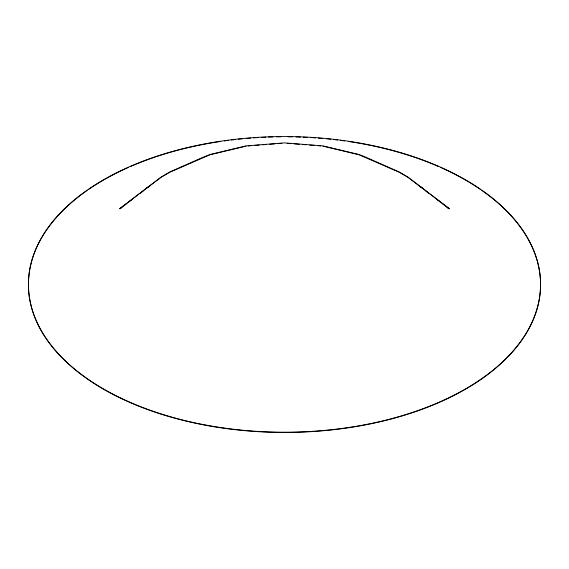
<?xml version="1.0" encoding="UTF-8"?>
<svg xmlns="http://www.w3.org/2000/svg" width="569" height="569" viewBox="0 0 569 569"><rect width="100%" height="100%" fill="white"/><g stroke="black" fill="none" stroke-linecap="round" stroke-linejoin="round"><path stroke-width="0.85" d="M126.346 203.738L119.86 208.866L121.261 207.813M127.733 202.635L138.85 194.057M140.237 193.019L161.041 177.357L169.761 172.251L210.025 154.761M133.21 198.567L119.86 208.61L161.041 177.101L169.761 171.994L203.368 157.108L210.025 154.505L245.95 145.913L284.5 142.876L323.05 145.913L358.975 154.505L365.632 157.108L399.239 171.994L407.959 177.101L449.14 208.61L435.79 198.567M140.23 193.282L143.047 191.163M150.067 185.878L146.752 187.827L148.367 187.109M210.879 154.555L245.95 146.169M248.155 145.941L251.37 145.657M254.862 145.387L259.222 145.059M262.707 144.789L266.192 144.526M269.678 144.263L274.912 143.865M277.523 143.665L281.883 143.331M287.117 143.331L291.477 143.665M294.088 143.865L299.322 144.263M302.808 144.526L306.293 144.789M309.778 145.059L314.138 145.387M317.63 145.657L320.845 145.941M323.05 146.169L358.121 154.555M358.975 154.761L399.239 172.251L407.959 177.357L428.763 193.019M420.633 187.109L422.248 187.827L418.933 185.878M430.15 194.057L441.267 202.635M425.953 191.163L428.77 193.282M447.739 207.813L449.14 208.866L442.654 203.738M481.851 190.437A256.05 147.826 0 0 1 459.759 392.404A256.05 147.826 0 0 1 109.241 392.404A256.05 147.826 0 0 1 87.149 190.437M88.643 189.413A256.05 147.826 0 0 1 128.63 167.35M130.251 166.632A256.05 147.826 0 0 1 155.607 156.895M156.475 156.603A256.05 147.826 0 0 1 220.793 141.446M224.243 140.948A256.05 147.826 0 0 1 228.574 140.365M231.192 140.038A256.05 147.826 0 0 1 235.573 139.526M238.219 139.234A256.05 147.826 0 0 1 242.636 138.786M246.185 138.466A256.05 147.826 0 0 1 250.63 138.096M253.305 137.897A256.05 147.826 0 0 1 258.667 137.556M261.349 137.406A256.05 147.826 0 0 1 265.815 137.193M268.497 137.086A256.05 147.826 0 0 1 272.956 136.951M276.52 136.873A256.05 147.826 0 0 1 280.958 136.816M288.042 136.816A256.05 147.826 0 0 1 292.48 136.873M296.044 136.951A256.05 147.826 0 0 1 300.503 137.086M303.185 137.193A256.05 147.826 0 0 1 307.651 137.406M310.333 137.556A256.05 147.826 0 0 1 315.695 137.897M318.37 138.096A256.05 147.826 0 0 1 322.815 138.466M326.364 138.786A256.05 147.826 0 0 1 330.781 139.234M333.427 139.526A256.05 147.826 0 0 1 337.808 140.038M340.426 140.365A256.05 147.826 0 0 1 344.757 140.948M348.207 141.446A256.05 147.826 0 0 1 412.525 156.603M413.393 156.895A256.05 147.826 0 0 1 438.749 166.632M440.37 167.35A256.05 147.826 0 0 1 480.357 189.413M156.475 412.397A256.05 147.826 0 0 0 540.55 284.372A256.05 147.826 0 0 0 156.475 156.347A256.05 147.826 0 0 0 156.475 412.397"/></g></svg>
